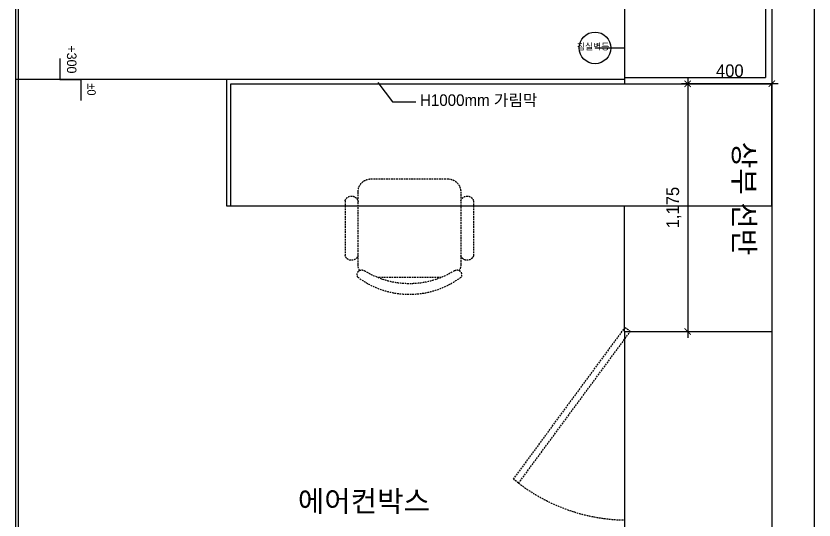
# Model space of a CAD drawing. Header units: millimetres. Extents: x -551172 to 232469, y -3435 to 261611.
# Drawn here: x 37601 to 41391, y 107985 to 110377 of the extents above; entities that cross this region are included whole.
import ezdxf

# ---------------------------------------------------------------- set-up
doc = ezdxf.new("R2010")
doc.units = ezdxf.units.MM
doc.header["$LTSCALE"] = 10
doc.header["$PDMODE"] = 3
doc.linetypes.add('DH-HID2', pattern=[1.2, 0.8, -0.4])
doc.layers.get('DEFPOINTS').update_dxf_attribs({"color": 248})
for name, color, linetype in [('0-ELC TEXT', 7, 'Continuous'), ('06-FUR', 6, 'Continuous'), ('3.기호.계단선', 30, 'Continuous'), ('C-HAT', 251, 'Continuous'), ('F-FIN', 5, 'Continuous'), ('FU-FURM', 251, 'DH-HID2'), ('도면층2', 2, 'Continuous')]:
    doc.layers.add(name, color=color, linetype=linetype)
doc.styles.add('HY 울릉도 L', font='')
doc.styles.add('코레일둥고', font='Korail_Round_Gothic_Medium.ttf')
doc.styles.get('HY 울릉도 L').set_extended_font_data('HY울릉도L')
doc.dimstyles.new('30', dxfattribs={"dimscale": 30, "dimtxt": 2, "dimasz": 1, "dimexe": 1, "dimexo": 1, "dimgap": 1, "dimtad": 1, "dimdec": 0, "dimrnd": 0.05, "dimdsep": 46, "dimlunit": 6, "dimtxsty": 'HY 울릉도 L', "dimblk": 'ARCHTICK', "dimcen": 2.5, "dimdle": 1, "dimclrd": 133, "dimclre": 133, "dimclrt": 30, "dimadec": 0, "dimazin": 0, "dimtfac": 1, "dimtdec": 0, "dimtix": 1, "dimtmove": 2, "dimatfit": 3, "dimldrblk": 'ARCHTICK', "dimfxl": 1, "dimlwd": -1, "dimlwe": -1, "dimarcsym": 0})

# ---------------------------------------------------------------- blocks, each defined once
blk = doc.blocks.new('F-101')
at = {"layer": 'FU-FURM'}
for p, q in [((151.2, 467.4), (-151.2, 467.4)), ((-248.3, 454), (-248.3, 454)), ((-243.8, 406.4), (-243.8, 61)), ((243.8, 61), (243.8, 406.4)), ((-305.7, 104.1), (-305.7, 363.2)), ((304.8, 104.1), (304.8, 363.2)), ((-182.9, 0), (182.9, 0))]:
    blk.add_line(p, q, dxfattribs=at)
for centre, radius, start, end in [((0, 142.2), 406.4, 53.1301, 126.8699), ((0, 98), 399.1, 57.5758, 122.4242), ((-226, 454), 22.3, 143.3099, 302.0274), ((226, 454), 22.3, 237.9726, 36.6901), ((-182.9, 406.4), 61, 152.4156, 180), ((182.9, 406.4), 61, 0, 27.5844), ((-275.2, 354.3), 31.8, 9.2946, 163.7398), ((274.3, 354.3), 31.8, 16.2602, 163.7398), ((-275.2, 113), 31.8, 196.2602, 350.7054), ((274.3, 113), 31.8, 196.2602, 343.7398), ((-182.9, 61), 61, 180, 270), ((182.9, 61), 61, 270, 0)]:
    blk.add_arc(centre, radius, start, end, dxfattribs=at)
blk = doc.blocks.new('_ArchTick')
at = {"color": 0, "linetype": 'ByBlock', "const_width": 0.15}
blk.add_lwpolyline([(-0.5, -0.5), (0.5, 0.5)], dxfattribs=at)
blk = doc.blocks.new('*D1475')
at = {"layer": '06-FUR', "color": 133, "transparency": 16777216}
blk.add_line((41221.4, 110055.3), (40761.4, 110055.3), dxfattribs=at)
at = {"layer": 'DEFPOINTS', "color": 0, "transparency": 16777216}
for p in [(40791.4, 110055.3), (40791.4, 110055.3), (41191.4, 110055.3)]:
    blk.add_point(p, dxfattribs=at)
at = {"layer": '06-FUR', "color": 133, "transparency": 16777216, "xscale": 30, "yscale": 30, "zscale": 30, "rotation": 180}
blk.add_blockref('_ArchTick', (40791.4, 110055.3), dxfattribs=at)
at = {"layer": '06-FUR', "color": 133, "transparency": 16777216, "xscale": 30, "yscale": 30, "zscale": 30}
blk.add_blockref('_ArchTick', (41191.4, 110055.3), dxfattribs=at)
at = {"layer": '06-FUR', "color": 30, "transparency": 16777216, "insert": (40991.4, 110116.6), "char_height": 60, "attachment_point": 5, "style": 'HY 울릉도 L'}
blk.add_mtext('400', dxfattribs=at)
blk = doc.blocks.new('*D1476')
at = {"layer": '06-FUR', "color": 133, "transparency": 16777216}
for p, q in [((40791.4, 110085.3), (40791.4, 108850.3)), ((40821.4, 110055.3), (40821.4, 110055.3)), ((40821.4, 108880.3), (40821.4, 108880.3))]:
    blk.add_line(p, q, dxfattribs=at)
at = {"layer": 'DEFPOINTS', "color": 0, "transparency": 16777216}
for p in [(40791.4, 110055.3), (40791.4, 108880.3), (40791.4, 108880.3)]:
    blk.add_point(p, dxfattribs=at)
at = {"layer": '06-FUR', "color": 133, "transparency": 16777216, "xscale": 30, "yscale": 30, "zscale": 30}
for p, rotation in [((40791.4, 110055.3), 90), ((40791.4, 108880.3), 270)]:
    blk.add_blockref('_ArchTick', p, dxfattribs=dict(at, rotation=rotation))
at = {"layer": '06-FUR', "color": 30, "transparency": 16777216, "insert": (40726.1, 109467.8), "char_height": 60, "attachment_point": 5, "rotation": 90, "style": 'HY 울릉도 L'}
blk.add_mtext('1,175', dxfattribs=at)

msp = doc.modelspace()

# ---------------------------------------------------------------- linework, layer by layer
at = {"layer": '06-FUR'}
for p, q in [((40491.4, 110645.3), (40491.4, 110055.3)), ((41161.4, 110615.3), (41161.4, 110085.3)), ((38501.4, 110075.3), (37601.4, 110075.3)), ((38601.4, 110075.3), (38501.4, 110075.3)), ((40491.4, 110085.3), (41161.4, 110085.3)), ((39320, 110060.3), (39390, 109970)), ((40491.4, 110055.3), (41191.4, 110055.3)), ((40791.4, 110055.3), (40791.4, 108880.3)), ((41191.4, 110055.3), (40891.4, 110055.3)), ((39390, 109970), (39500, 109970)), ((40491.4, 108880.3), (40491.4, 109475.3)), ((40491.4, 108880.3), (41191.4, 108880.3)), ((40491.4, 108880.3), (40491.4, 107085.3))]:
    msp.add_line(p, q, dxfattribs=at)
at = {"layer": '06-FUR', "color": 30, "true_color": 0xf26722}
for p, q in [((40491.4, 110275.3), (40491.4, 110175.3)), ((40351.4, 110225.3), (40491.4, 110225.3))]:
    msp.add_line(p, q, dxfattribs=at)
at = {"layer": '06-FUR'}
for points in [[(40491.4, 110075.3), (38601.4, 110075.3), (38601.4, 109475.3), (41191.4, 109475.3), (41191.4, 110055.3)], [(38621.4, 109475.3), (38621.4, 110055.3), (40491.4, 110055.3)]]:
    msp.add_lwpolyline(points, dxfattribs=at)
at = {"layer": '06-FUR', "color": 30, "true_color": 0xf26722}
msp.add_circle((40351.4, 110225.3), 75, dxfattribs=at)
at = {"layer": '3.기호.계단선'}
msp.add_lwpolyline([(37810, 110175.3), (37810, 110075.3), (37910, 110075.3), (37910, 109975.3)], dxfattribs=at)
at = {"layer": 'F-FIN'}
msp.add_line((37613.4, 107135.3), (37613.4, 111945.3), dxfattribs=at)
at = {"layer": 'FU-FURM'}
msp.add_lwpolyline([(40494.3, 108899.1), (40518.4, 108881.3), (39987.6, 108160.7), (39963.5, 108178.5)], close=True, dxfattribs=at)
msp.add_arc((40506.4, 108839.6), 854.5, 232.6186, 268.9941, dxfattribs=at)
at = {"layer": '도면층2'}
for p, q in [((37601.4, 107085.3), (37601.4, 112345.3)), ((41391.4, 112175.3), (41391.4, 106885.3)), ((41191.4, 110645.3), (41191.4, 107085.3))]:
    msp.add_line(p, q, dxfattribs=at)

# ---------------------------------------------------------------- block references
at = {"layer": 'FU-FURM', "xscale": -1, "rotation": 180}
msp.add_blockref('F-101', (39469.8, 109603.5), dxfattribs=at)

# ---------------------------------------------------------------- texts
at = {"layer": '0-ELC TEXT', "style": '코레일둥고'}
msp.add_text('H1000mm 가림막', height=54.865, dxfattribs=at).set_placement((39520, 109950))
msp.add_text('상부 선반', height=100, rotation=270, dxfattribs=at).set_placement((41010, 109780))
at = {"layer": '06-FUR', "color": 30, "true_color": 0xf26722, "style": '코레일둥고'}
msp.add_text('침실벽등', height=30, dxfattribs=at).set_placement((40264.7, 110216.4))
at = {"layer": '3.기호.계단선', "style": '코레일둥고'}
for s, height, p in [('+300', 45.23, (37843.5, 110237.3)), ('±0', 40.04, (37940.2, 110057.1))]:
    msp.add_text(s, height=height, rotation=270, dxfattribs=at).set_placement(p)
at = {"layer": 'C-HAT', "style": '코레일둥고'}
msp.add_text('에어컨박스', height=100, dxfattribs=at).set_placement((38940, 108024.7))

# ---------------------------------------------------------------- dimensions: what is measured, and where the dimension line sits
at = {"layer": '06-FUR'}
dim = msp.add_linear_dim(base=(40791.4, 110055.3), p1=(41191.4, 110055.3), p2=(40791.4, 110055.3), dimstyle='30', override={"dimfxl": 1.25}, dxfattribs=at)
dim.commit()
dim.dimension.update_dxf_attribs({"geometry": '*D1475', "text_midpoint": (40991.4, 110116.6)})
dim = msp.add_linear_dim(base=(40791.4, 108880.3), p1=(40791.4, 110055.3), p2=(40791.4, 108880.3), angle=90, dimstyle='30', override={"dimfxl": 1.25}, dxfattribs=at)
dim.commit()
dim.dimension.update_dxf_attribs({"geometry": '*D1476', "text_midpoint": (40726.1, 109467.8)})

doc.saveas('drawing.dxf')
